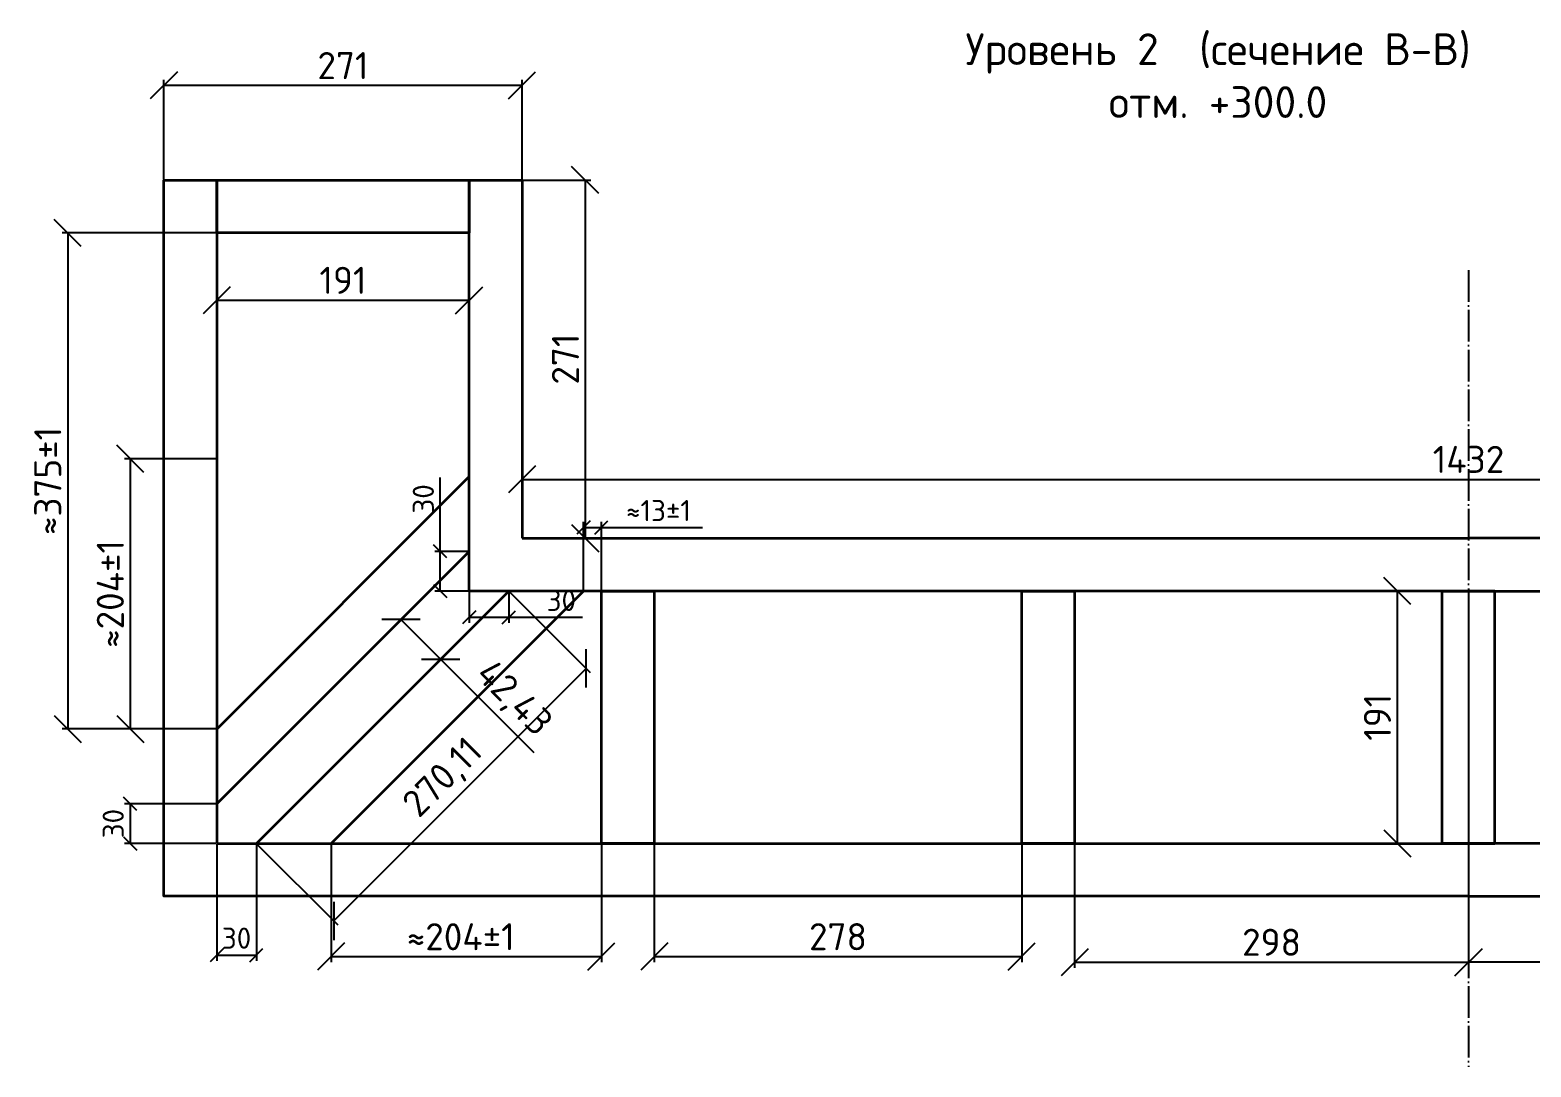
# Model space of a CAD drawing. Header units: millimetres. Extents: x 63961 to 279437, y 165795 to 374915.
# Drawn here: x 163046 to 164181, y 185334 to 186119 of the extents above; entities that cross this region are included whole.
import ezdxf

# ---------------------------------------------------------------- set-up
doc = ezdxf.new("R2010")
doc.units = ezdxf.units.MM
doc.linetypes.add('ACAD_ISO04W100', pattern=[30, 24, -3, 0, -3])
doc.layers.add('Оси', color=120, linetype='ACAD_ISO04W100')
doc.layers.add('Профиль 40x40', color=220, linetype='Continuous', lineweight=35)
doc.layers.add('Размеры', color=150, linetype='Continuous', lineweight=0)
doc.styles.get("Standard").update_dxf_attribs({"font": 'isocpeur.ttf'})
doc.dimstyles.new('Копия Аннотативный', dxfattribs={"dimscale": 0, "dimtxt": 20.5, "dimasz": 20.5, "dimexe": 4.25, "dimexo": 0.625, "dimgap": 4.625, "dimtad": 1, "dimtxsty": 'Standard', "dimblk": 'OBLIQUE', "dimcen": 20.5, "dimclrd": 256, "dimclrt": 256, "dimadec": 0, "dimazin": 0, "dimtfac": 1, "dimtmove": 0, "dimatfit": 3, "dimfxl": 1, "dimtfillclr": 4, "dimarcsym": 0})

# ---------------------------------------------------------------- blocks, each defined once
blk = doc.blocks.new('_Oblique')
at = {"color": 0, "linetype": 'ByBlock', "lineweight": -2}
blk.add_line((-0.5, -0.5), (0.5, 0.5), dxfattribs=at)
blk = doc.blocks.new('*D1456')
at = {"layer": 'Defpoints', "color": 0, "transparency": 16777216}
for p in [(163418.1, 186077.1), (163147.1, 186005.4), (163418.1, 186005.4)]:
    blk.add_point(p, dxfattribs=at)
at = {"layer": 'Размеры', "color": 0, "lineweight": -2, "transparency": 16777216}
for p, q in [((163147.1, 186006), (163147.1, 186081.3)), ((163418.1, 186006), (163418.1, 186081.3))]:
    blk.add_line(p, q, dxfattribs=at)
at = {"layer": 'Размеры', "lineweight": -2, "transparency": 16777216}
blk.add_line((163147.1, 186077.1), (163418.1, 186077.1), dxfattribs=at)
at = {"layer": 'Размеры', "lineweight": -2, "transparency": 16777216, "xscale": 20.5, "yscale": 20.5, "zscale": 20.5, "rotation": 180}
blk.add_blockref('_Oblique', (163147.1, 186077.1), dxfattribs=at)
at = {"layer": 'Размеры', "lineweight": -2, "transparency": 16777216, "xscale": 20.5, "yscale": 20.5, "zscale": 20.5}
blk.add_blockref('_Oblique', (163418.1, 186077.1), dxfattribs=at)
at = {"layer": 'Размеры', "transparency": 16777216, "insert": (163282.6, 186092), "char_height": 20.5, "attachment_point": 5}
blk.add_mtext('271', dxfattribs=at)
blk = doc.blocks.new('*D1457')
at = {"layer": 'Defpoints', "color": 0, "transparency": 16777216}
for p in [(163418.1, 186005.4), (163418.1, 185734.4), (163465.8, 185734.4)]:
    blk.add_point(p, dxfattribs=at)
at = {"layer": 'Размеры', "color": 0, "lineweight": -2, "transparency": 16777216}
for p, q in [((163418.7, 186005.4), (163470.1, 186005.4)), ((163418.7, 185734.4), (163470.1, 185734.4))]:
    blk.add_line(p, q, dxfattribs=at)
at = {"layer": 'Размеры', "lineweight": -2, "transparency": 16777216}
blk.add_line((163465.8, 186005.4), (163465.8, 185734.4), dxfattribs=at)
at = {"layer": 'Размеры', "lineweight": -2, "transparency": 16777216, "xscale": 20.5, "yscale": 20.5, "zscale": 20.5}
for p, rotation in [((163465.8, 186005.4), 90), ((163465.8, 185734.4), 270)]:
    blk.add_blockref('_Oblique', p, dxfattribs=dict(at, rotation=rotation))
at = {"layer": 'Размеры', "transparency": 16777216, "insert": (163450.9, 185869.9), "char_height": 20.5, "attachment_point": 5, "rotation": 90}
blk.add_mtext('271', dxfattribs=at)
blk = doc.blocks.new('*D1458')
at = {"layer": 'Defpoints', "color": 0, "transparency": 16777216}
for p in [(163187.1, 185794.4), (163121.7, 185590), (163187.1, 185590)]:
    blk.add_point(p, dxfattribs=at)
at = {"layer": 'Размеры', "color": 0, "lineweight": -2, "transparency": 16777216}
for p, q in [((163186.4, 185794.4), (163117.4, 185794.4)), ((163186.4, 185590), (163117.4, 185590))]:
    blk.add_line(p, q, dxfattribs=at)
at = {"layer": 'Размеры', "lineweight": -2, "transparency": 16777216}
blk.add_line((163121.7, 185794.4), (163121.7, 185590), dxfattribs=at)
at = {"layer": 'Размеры', "lineweight": -2, "transparency": 16777216, "xscale": 20.5, "yscale": 20.5, "zscale": 20.5}
for p, rotation in [((163121.7, 185794.4), 90), ((163121.7, 185590), 270)]:
    blk.add_blockref('_Oblique', p, dxfattribs=dict(at, rotation=rotation))
at = {"layer": 'Размеры', "transparency": 16777216, "insert": (163106.6, 185692.2), "char_height": 20.5, "attachment_point": 5, "rotation": 90}
blk.add_mtext('≈204%%P1', dxfattribs=at)
blk = doc.blocks.new('*D1459')
at = {"layer": 'Defpoints', "color": 0, "transparency": 16777216}
for p in [(163478.1, 185742.5), (163464.6, 185694.4), (163478.1, 185694.4)]:
    blk.add_point(p, dxfattribs=at)
at = {"layer": 'Размеры', "color": 0, "lineweight": -2, "transparency": 16777216}
for p, q in [((163464.6, 185695), (163464.6, 185746.8)), ((163478.1, 185695), (163478.1, 185746.8))]:
    blk.add_line(p, q, dxfattribs=at)
at = {"layer": 'Размеры', "lineweight": -2, "transparency": 16777216}
for p, q in [((163464.6, 185742.5), (163478.1, 185742.5)), ((163478.1, 185742.5), (163554.5, 185742.5))]:
    blk.add_line(p, q, dxfattribs=at)
at = {"layer": 'Размеры', "lineweight": -2, "transparency": 16777216, "xscale": 10, "yscale": 10, "zscale": 10, "rotation": 180}
blk.add_blockref('_Oblique', (163464.6, 185742.5), dxfattribs=at)
at = {"layer": 'Размеры', "lineweight": -2, "transparency": 16777216, "xscale": 10, "yscale": 10, "zscale": 10}
blk.add_blockref('_Oblique', (163478.1, 185742.5), dxfattribs=at)
at = {"layer": 'Размеры', "transparency": 16777216, "insert": (163521.3, 185755.3), "char_height": 16, "attachment_point": 5}
blk.add_mtext('≈13%%P1', dxfattribs=at)
blk = doc.blocks.new('*D1460')
at = {"layer": 'Defpoints', "color": 0, "transparency": 16777216}
for p in [(163273.6, 185503.4), (163478.1, 185503.4), (163478.1, 185417.8)]:
    blk.add_point(p, dxfattribs=at)
at = {"layer": 'Размеры', "color": 0, "lineweight": -2, "transparency": 16777216}
for p, q in [((163273.6, 185502.8), (163273.6, 185413.5)), ((163478.1, 185502.8), (163478.1, 185413.5))]:
    blk.add_line(p, q, dxfattribs=at)
at = {"layer": 'Размеры', "lineweight": -2, "transparency": 16777216}
blk.add_line((163273.6, 185417.8), (163478.1, 185417.8), dxfattribs=at)
at = {"layer": 'Размеры', "lineweight": -2, "transparency": 16777216, "xscale": 20.5, "yscale": 20.5, "zscale": 20.5, "rotation": 180}
blk.add_blockref('_Oblique', (163273.6, 185417.8), dxfattribs=at)
at = {"layer": 'Размеры', "lineweight": -2, "transparency": 16777216, "xscale": 20.5, "yscale": 20.5, "zscale": 20.5}
blk.add_blockref('_Oblique', (163478.1, 185417.8), dxfattribs=at)
at = {"layer": 'Размеры', "transparency": 16777216, "insert": (163371.7, 185432.8), "char_height": 20.5, "attachment_point": 5}
blk.add_mtext('≈204%%P1', dxfattribs=at)
blk = doc.blocks.new('*D1461')
at = {"layer": 'Defpoints', "color": 0, "transparency": 16777216}
for p in [(163378.1, 185694.4), (163408.1, 185694.4), (163408.1, 185674.5)]:
    blk.add_point(p, dxfattribs=at)
at = {"layer": 'Размеры', "color": 0, "lineweight": -2, "transparency": 16777216}
for p, q in [((163378.1, 185693.8), (163378.1, 185670.3)), ((163408.1, 185693.8), (163408.1, 185670.3))]:
    blk.add_line(p, q, dxfattribs=at)
at = {"layer": 'Размеры', "lineweight": -2, "transparency": 16777216}
for p, q in [((163378.1, 185674.5), (163408.1, 185674.5)), ((163408.1, 185674.5), (163463.9, 185674.5))]:
    blk.add_line(p, q, dxfattribs=at)
at = {"layer": 'Размеры', "lineweight": -2, "transparency": 16777216, "xscale": 10, "yscale": 10, "zscale": 10, "rotation": 180}
blk.add_blockref('_Oblique', (163378.1, 185674.5), dxfattribs=at)
at = {"layer": 'Размеры', "lineweight": -2, "transparency": 16777216, "xscale": 10, "yscale": 10, "zscale": 10}
blk.add_blockref('_Oblique', (163408.1, 185674.5), dxfattribs=at)
at = {"layer": 'Размеры', "transparency": 16777216, "insert": (163447.8, 185687.3), "char_height": 16, "attachment_point": 5}
blk.add_mtext('30', dxfattribs=at)
blk = doc.blocks.new('*D1462')
at = {"layer": 'Defpoints', "color": 0, "transparency": 16777216}
for p in [(163378.1, 185724.4), (163356.2, 185694.4), (163378.1, 185694.4)]:
    blk.add_point(p, dxfattribs=at)
at = {"layer": 'Размеры', "lineweight": -2, "transparency": 16777216}
for p, q in [((163356.2, 185724.4), (163356.2, 185780.2)), ((163356.2, 185694.4), (163356.2, 185724.4))]:
    blk.add_line(p, q, dxfattribs=at)
at = {"layer": 'Размеры', "color": 0, "lineweight": -2, "transparency": 16777216}
for p, q in [((163377.4, 185724.4), (163352, 185724.4)), ((163377.4, 185694.4), (163352, 185694.4))]:
    blk.add_line(p, q, dxfattribs=at)
at = {"layer": 'Размеры', "lineweight": -2, "transparency": 16777216, "xscale": 10, "yscale": 10, "zscale": 10}
for p, rotation in [((163356.2, 185724.4), 90), ((163356.2, 185694.4), 270)]:
    blk.add_blockref('_Oblique', p, dxfattribs=dict(at, rotation=rotation))
at = {"layer": 'Размеры', "transparency": 16777216, "insert": (163343.4, 185764.1), "char_height": 16, "attachment_point": 5, "rotation": 90}
blk.add_mtext('30', dxfattribs=at)
blk = doc.blocks.new('*D1463')
at = {"layer": 'Defpoints', "color": 0, "transparency": 16777216}
for p in [(163187.1, 185533.4), (163121.6, 185503.4), (163187.1, 185503.4)]:
    blk.add_point(p, dxfattribs=at)
at = {"layer": 'Размеры', "color": 0, "lineweight": -2, "transparency": 16777216}
for p, q in [((163186.4, 185533.4), (163117.4, 185533.4)), ((163186.4, 185503.4), (163117.4, 185503.4))]:
    blk.add_line(p, q, dxfattribs=at)
at = {"layer": 'Размеры', "lineweight": -2, "transparency": 16777216}
blk.add_line((163121.6, 185533.4), (163121.6, 185503.4), dxfattribs=at)
at = {"layer": 'Размеры', "lineweight": -2, "transparency": 16777216, "xscale": 10, "yscale": 10, "zscale": 10}
for p, rotation in [((163121.6, 185533.4), 90), ((163121.6, 185503.4), 270)]:
    blk.add_blockref('_Oblique', p, dxfattribs=dict(at, rotation=rotation))
at = {"layer": 'Размеры', "transparency": 16777216, "insert": (163108.8, 185518.4), "char_height": 16, "attachment_point": 5, "rotation": 90}
blk.add_mtext('30', dxfattribs=at)
blk = doc.blocks.new('*D1464')
at = {"layer": 'Defpoints', "color": 0, "transparency": 16777216}
for p in [(163187.1, 185503.4), (163217.1, 185503.4), (163217.1, 185418.9)]:
    blk.add_point(p, dxfattribs=at)
at = {"layer": 'Размеры', "color": 0, "lineweight": -2, "transparency": 16777216}
for p, q in [((163187.1, 185502.8), (163187.1, 185414.6)), ((163217.1, 185502.8), (163217.1, 185414.6))]:
    blk.add_line(p, q, dxfattribs=at)
at = {"layer": 'Размеры', "lineweight": -2, "transparency": 16777216}
blk.add_line((163187.1, 185418.9), (163217.1, 185418.9), dxfattribs=at)
at = {"layer": 'Размеры', "lineweight": -2, "transparency": 16777216, "xscale": 10, "yscale": 10, "zscale": 10, "rotation": 180}
blk.add_blockref('_Oblique', (163187.1, 185418.9), dxfattribs=at)
at = {"layer": 'Размеры', "lineweight": -2, "transparency": 16777216, "xscale": 10, "yscale": 10, "zscale": 10}
blk.add_blockref('_Oblique', (163217.1, 185418.9), dxfattribs=at)
at = {"layer": 'Размеры', "transparency": 16777216, "insert": (163202.1, 185431.7), "char_height": 16, "attachment_point": 5}
blk.add_mtext('30', dxfattribs=at)
blk = doc.blocks.new('*D1465')
at = {"layer": 'Defpoints', "color": 0, "transparency": 16777216}
for p in [(163187.1, 185965.4), (163074.4, 185590), (163187.1, 185590)]:
    blk.add_point(p, dxfattribs=at)
at = {"layer": 'Размеры', "color": 0, "lineweight": -2, "transparency": 16777216}
for p, q in [((163186.4, 185965.4), (163070.2, 185965.4)), ((163186.4, 185590), (163070.2, 185590))]:
    blk.add_line(p, q, dxfattribs=at)
at = {"layer": 'Размеры', "lineweight": -2, "transparency": 16777216}
blk.add_line((163074.4, 185965.4), (163074.4, 185590), dxfattribs=at)
at = {"layer": 'Размеры', "lineweight": -2, "transparency": 16777216, "xscale": 20.5, "yscale": 20.5, "zscale": 20.5}
for p, rotation in [((163074.4, 185965.4), 90), ((163074.4, 185590), 270)]:
    blk.add_blockref('_Oblique', p, dxfattribs=dict(at, rotation=rotation))
at = {"layer": 'Размеры', "transparency": 16777216, "insert": (163059.3, 185777.7), "char_height": 20.5, "attachment_point": 5, "rotation": 90}
blk.add_mtext('≈375%%P1', dxfattribs=at)
blk = doc.blocks.new('*D1466')
at = {"layer": 'Defpoints', "color": 0, "transparency": 16777216}
for p in [(163187.1, 185965.4), (163378.1, 185965.4), (163378.1, 185914.4)]:
    blk.add_point(p, dxfattribs=at)
at = {"layer": 'Размеры', "color": 0, "lineweight": -2, "transparency": 16777216}
for p, q in [((163187.1, 185964.8), (163187.1, 185910.2)), ((163378.1, 185964.8), (163378.1, 185910.2))]:
    blk.add_line(p, q, dxfattribs=at)
at = {"layer": 'Размеры', "lineweight": -2, "transparency": 16777216}
blk.add_line((163187.1, 185914.4), (163378.1, 185914.4), dxfattribs=at)
at = {"layer": 'Размеры', "lineweight": -2, "transparency": 16777216, "xscale": 20.5, "yscale": 20.5, "zscale": 20.5, "rotation": 180}
blk.add_blockref('_Oblique', (163187.1, 185914.4), dxfattribs=at)
at = {"layer": 'Размеры', "lineweight": -2, "transparency": 16777216, "xscale": 20.5, "yscale": 20.5, "zscale": 20.5}
blk.add_blockref('_Oblique', (163378.1, 185914.4), dxfattribs=at)
at = {"layer": 'Размеры', "transparency": 16777216, "insert": (163282.6, 185929.5), "char_height": 20.5, "attachment_point": 5}
blk.add_mtext('191', dxfattribs=at)
blk = doc.blocks.new('*D1467')
at = {"layer": 'Defpoints', "color": 0, "transparency": 16777216}
for p in [(163518.1, 185503.4), (163796.1, 185503.4), (163796.1, 185417.8)]:
    blk.add_point(p, dxfattribs=at)
at = {"layer": 'Размеры', "color": 0, "lineweight": -2, "transparency": 16777216}
for p, q in [((163518.1, 185502.8), (163518.1, 185413.5)), ((163796.1, 185502.8), (163796.1, 185413.5))]:
    blk.add_line(p, q, dxfattribs=at)
at = {"layer": 'Размеры', "lineweight": -2, "transparency": 16777216}
blk.add_line((163518.1, 185417.8), (163796.1, 185417.8), dxfattribs=at)
at = {"layer": 'Размеры', "lineweight": -2, "transparency": 16777216, "xscale": 20.5, "yscale": 20.5, "zscale": 20.5, "rotation": 180}
blk.add_blockref('_Oblique', (163518.1, 185417.8), dxfattribs=at)
at = {"layer": 'Размеры', "lineweight": -2, "transparency": 16777216, "xscale": 20.5, "yscale": 20.5, "zscale": 20.5}
blk.add_blockref('_Oblique', (163796.1, 185417.8), dxfattribs=at)
at = {"layer": 'Размеры', "transparency": 16777216, "insert": (163657.1, 185432.8), "char_height": 20.5, "attachment_point": 5}
blk.add_mtext('278', dxfattribs=at)
blk = doc.blocks.new('*D1468')
at = {"layer": 'Defpoints', "color": 0, "transparency": 16777216}
for p in [(164134.1, 185694.4), (163836.1, 185503.4), (164134.1, 185413.5)]:
    blk.add_point(p, dxfattribs=at)
at = {"layer": 'Размеры', "color": 0, "lineweight": -2, "transparency": 16777216}
for p, q in [((164134.1, 185693.8), (164134.1, 185409.3)), ((163836.1, 185502.8), (163836.1, 185409.3))]:
    blk.add_line(p, q, dxfattribs=at)
at = {"layer": 'Размеры', "lineweight": -2, "transparency": 16777216}
blk.add_line((163836.1, 185413.5), (164134.1, 185413.5), dxfattribs=at)
at = {"layer": 'Размеры', "lineweight": -2, "transparency": 16777216, "xscale": 20.5, "yscale": 20.5, "zscale": 20.5, "rotation": 180}
blk.add_blockref('_Oblique', (163836.1, 185413.5), dxfattribs=at)
at = {"layer": 'Размеры', "lineweight": -2, "transparency": 16777216, "xscale": 20.5, "yscale": 20.5, "zscale": 20.5}
blk.add_blockref('_Oblique', (164134.1, 185413.5), dxfattribs=at)
at = {"layer": 'Размеры', "transparency": 16777216, "insert": (163985.1, 185428.6), "char_height": 20.5, "attachment_point": 5}
blk.add_mtext('298', dxfattribs=at)
blk = doc.blocks.new('*D1436')
at = {"layer": 'Defpoints', "color": 0, "transparency": 16777216}
for p in [(164080.3, 185694.4), (164134.1, 185694.4), (164134.1, 185503.4)]:
    blk.add_point(p, dxfattribs=at)
at = {"layer": 'Размеры', "color": 0, "lineweight": -2, "transparency": 16777216}
for p, q in [((164133.4, 185694.4), (164076, 185694.4)), ((164133.4, 185503.4), (164076, 185503.4))]:
    blk.add_line(p, q, dxfattribs=at)
at = {"layer": 'Размеры', "lineweight": -2, "transparency": 16777216}
blk.add_line((164080.3, 185503.4), (164080.3, 185694.4), dxfattribs=at)
at = {"layer": 'Размеры', "lineweight": -2, "transparency": 16777216, "xscale": 20.5, "yscale": 20.5, "zscale": 20.5}
for p, rotation in [((164080.3, 185694.4), 90), ((164080.3, 185503.4), 270)]:
    blk.add_blockref('_Oblique', p, dxfattribs=dict(at, rotation=rotation))
at = {"layer": 'Размеры', "transparency": 16777216, "insert": (164065.2, 185598.9), "char_height": 20.5, "attachment_point": 5, "rotation": 90}
blk.add_mtext('191', dxfattribs=at)
blk = doc.blocks.new('*D1471')
at = {"layer": 'Defpoints', "color": 0, "transparency": 16777216}
for p in [(164134.1, 185694.4), (164432.1, 185503.4), (164134.1, 185413.5)]:
    blk.add_point(p, dxfattribs=at)
at = {"layer": 'Размеры', "color": 0, "lineweight": -2, "transparency": 16777216}
for p, q in [((164134.1, 185693.8), (164134.1, 185409.3)), ((164432.1, 185502.8), (164432.1, 185409.3))]:
    blk.add_line(p, q, dxfattribs=at)
at = {"layer": 'Размеры', "lineweight": -2, "transparency": 16777216}
blk.add_line((164432.1, 185413.5), (164134.1, 185413.5), dxfattribs=at)
at = {"layer": 'Размеры', "lineweight": -2, "transparency": 16777216, "xscale": 20.5, "yscale": 20.5, "zscale": 20.5, "rotation": 180}
blk.add_blockref('_Oblique', (164134.1, 185413.5), dxfattribs=at)
at = {"layer": 'Размеры', "lineweight": -2, "transparency": 16777216, "xscale": 20.5, "yscale": 20.5, "zscale": 20.5}
blk.add_blockref('_Oblique', (164432.1, 185413.5), dxfattribs=at)
at = {"layer": 'Размеры', "transparency": 16777216, "insert": (164283.1, 185428.6), "char_height": 20.5, "attachment_point": 5}
blk.add_mtext('298', dxfattribs=at)
blk = doc.blocks.new('*D1493')
at = {"layer": 'Defpoints', "color": 0, "transparency": 16777216}
for p in [(163408.1, 185694.4), (163466.7, 185635.8), (163217.1, 185503.4)]:
    blk.add_point(p, dxfattribs=at)
at = {"layer": 'Размеры', "color": 0, "lineweight": -2, "transparency": 16777216}
for p, q in [((163408.5, 185693.9), (163469.7, 185632.8)), ((163217.5, 185502.9), (163278.7, 185441.8))]:
    blk.add_line(p, q, dxfattribs=at)
at = {"layer": 'Размеры', "lineweight": -2, "transparency": 16777216}
blk.add_line((163275.7, 185444.8), (163466.7, 185635.8), dxfattribs=at)
at = {"layer": 'Размеры', "lineweight": -2, "transparency": 16777216, "xscale": 20.5, "yscale": 20.5, "zscale": 20.5}
for p, rotation in [((163466.7, 185635.8), 44.99999999998691), ((163275.7, 185444.8), 224.9999999999869)]:
    blk.add_blockref('_Oblique', p, dxfattribs=dict(at, rotation=rotation))
at = {"layer": 'Размеры', "transparency": 16777216, "insert": (163359.2, 185552.2), "char_height": 20.5, "attachment_point": 5, "rotation": 45}
blk.add_mtext('270,11', dxfattribs=at)
blk = doc.blocks.new('*D1494')
at = {"layer": 'Defpoints', "color": 0, "transparency": 16777216}
for p in [(163326.5, 185672.8), (163356.5, 185642.8), (163356.5, 185642.8)]:
    blk.add_point(p, dxfattribs=at)
at = {"layer": 'Размеры', "lineweight": -2, "transparency": 16777216}
for p, q in [((163326.5, 185672.8), (163356.5, 185642.8)), ((163356.5, 185642.8), (163427.1, 185572.3))]:
    blk.add_line(p, q, dxfattribs=at)
at = {"layer": 'Размеры', "color": 0, "lineweight": -2, "transparency": 16777216}
for p, q in [((163327, 185673.3), (163329.5, 185675.8)), ((163357, 185643.3), (163359.5, 185645.8))]:
    blk.add_line(p, q, dxfattribs=at)
at = {"layer": 'Размеры', "lineweight": -2, "transparency": 16777216, "xscale": 20.5, "yscale": 20.5, "zscale": 20.5}
for p, rotation in [((163326.5, 185672.8), 134.9999999999311), ((163356.5, 185642.8), 314.9999999999312)]:
    blk.add_blockref('_Oblique', p, dxfattribs=dict(at, rotation=rotation))
at = {"layer": 'Размеры', "transparency": 16777216, "insert": (163411, 185612.3), "char_height": 20.5, "attachment_point": 5, "rotation": 315}
blk.add_mtext('42,43', dxfattribs=at)
blk = doc.blocks.new('*D1498')
at = {"layer": 'Defpoints', "color": 0, "transparency": 16777216}
for p in [(164850.1, 185778.9), (163418.1, 185734.4), (164850.1, 185734.4)]:
    blk.add_point(p, dxfattribs=at)
at = {"layer": 'Размеры', "color": 0, "lineweight": -2, "transparency": 16777216}
for p, q in [((163418.1, 185735), (163418.1, 185783.2)), ((164850.1, 185735), (164850.1, 185783.2))]:
    blk.add_line(p, q, dxfattribs=at)
at = {"layer": 'Размеры', "lineweight": -2, "transparency": 16777216}
blk.add_line((163418.1, 185778.9), (164850.1, 185778.9), dxfattribs=at)
at = {"layer": 'Размеры', "lineweight": -2, "transparency": 16777216, "xscale": 20.5, "yscale": 20.5, "zscale": 20.5, "rotation": 180}
blk.add_blockref('_Oblique', (163418.1, 185778.9), dxfattribs=at)
at = {"layer": 'Размеры', "lineweight": -2, "transparency": 16777216, "xscale": 20.5, "yscale": 20.5, "zscale": 20.5}
blk.add_blockref('_Oblique', (164850.1, 185778.9), dxfattribs=at)
at = {"layer": 'Размеры', "transparency": 16777216, "insert": (164134.1, 185794), "char_height": 20.5, "attachment_point": 5}
blk.add_mtext('1432', dxfattribs=at)

msp = doc.modelspace()

# ---------------------------------------------------------------- linework, layer by layer
at = {"layer": 'Оси'}
msp.add_line((164134.074, 185937.194), (164134.074, 185334.219), dxfattribs=at)
at = {"layer": 'Профиль 40x40'}
for p, q in [((163187.074, 185589.951), (163378.074, 185780.951)), ((163187.074, 185533.383), (163378.074, 185724.383)), ((163217.074, 185503.383), (163408.074, 185694.383)), ((163273.643, 185503.383), (163464.643, 185694.383))]:
    msp.add_line(p, q, dxfattribs=at)
for points in [[(163187.074, 185463.383), (163147.074, 185463.383), (163147.074, 186005.383), (163187.074, 186005.383), (163187.074, 185503.383)], [(163418.074, 185694.383), (163378.074, 185694.383), (163378.074, 186005.383), (163418.074, 186005.383), (163418.074, 185734.383)], [(164134.074, 185694.383), (163378.074, 185694.383), (163378.074, 185734.383)], [(163418.074, 185734.383), (164134.074, 185734.383)], [(164850.074, 185734.383), (164134.074, 185734.383)], [(164134.074, 185694.383), (164890.074, 185694.383), (164890.074, 185734.383)], [(164134.074, 185503.383), (164114.074, 185503.383), (164114.074, 185694.383), (164134.074, 185694.383)], [(164134.074, 185503.383), (164154.074, 185503.383), (164154.074, 185694.383), (164134.074, 185694.383)], [(164134.074, 185463.383), (163147.074, 185463.383), (163147.074, 185503.383)], [(163187.074, 185503.383), (164134.074, 185503.383)], [(165081.074, 185503.383), (164134.074, 185503.383)], [(164134.074, 185463.383), (165121.074, 185463.383), (165121.074, 185503.383)]]:
    msp.add_lwpolyline(points, dxfattribs=at)
for points in [[(163187.074, 186005.383), (163378.074, 186005.383), (163378.074, 185965.383), (163187.074, 185965.383)], [(163478.074, 185694.383), (163518.074, 185694.383), (163518.074, 185503.383), (163478.074, 185503.383)], [(163796.074, 185694.383), (163836.074, 185694.383), (163836.074, 185503.383), (163796.074, 185503.383)]]:
    msp.add_lwpolyline(points, close=True, dxfattribs=at)
at = {"layer": 'Размеры'}
msp.add_line((163378.074, 185694.383), (163378.074, 185794.383), dxfattribs=at)

# ---------------------------------------------------------------- texts
at = {"layer": 'Размеры', "color": 7, "ltscale": 1.5, "insert": (164135.757, 186116.421), "char_height": 24, "attachment_point": 3}
msp.add_mtext('\\A1;\\pxqc;Уровень 2  (сечение В-В)\\Pотм. +300.0', dxfattribs=at)

# ---------------------------------------------------------------- dimensions: what is measured, and where the dimension line sits
at = {"layer": 'Размеры'}
for base, p1, p2, picture, middle in [((163418.074, 186077.056), (163147.074, 186005.383), (163418.074, 186005.383), '*D1456', (163282.574, 186091.972)), ((163378.074, 185914.423), (163187.074, 185965.383), (163378.074, 185965.383), '*D1466', (163282.574, 185929.515)), ((164850.074, 185778.948), (163418.074, 185734.383), (164850.074, 185734.383), '*D1498', (164134.074, 185794.047)), ((164134.074, 185413.502), (163836.074, 185503.383), (164134.074, 185694.383), '*D1468', (163985.074, 185428.593)), ((163796.074, 185417.752), (163518.074, 185503.383), (163796.074, 185503.383), '*D1467', (163657.074, 185432.843))]:
    dim = msp.add_linear_dim(base=base, p1=p1, p2=p2, dimstyle='Копия Аннотативный', dxfattribs=at)
    dim.commit()
    dim.dimension.update_dxf_attribs({"geometry": picture, "text_midpoint": middle})
for base, p1, p2, angle, picture, middle in [((163465.843, 185734.383), (163418.074, 186005.383), (163418.074, 185734.383), 90, '*D1457', (163450.926, 185869.883)), ((164080.283, 185694.383), (164134.074, 185503.383), (164134.074, 185694.383), 90, '*D1436', (164065.192, 185598.883)), ((164134.074, 185413.502), (164432.074, 185503.383), (164134.074, 185694.383), 180, '*D1471', (164283.074, 185428.593)), ((163356.526, 185642.834), (163326.526, 185672.834), (163356.526, 185642.834), 135, '*D1494', (163411.023, 185612.3))]:
    dim = msp.add_linear_dim(base=base, p1=p1, p2=p2, angle=angle, dimstyle='Копия Аннотативный', dxfattribs=at)
    dim.commit()
    dim.dimension.update_dxf_attribs({"geometry": picture, "text_midpoint": middle})
for base, p1, text, picture, middle in [((163074.402, 185589.951), (163187.074, 185965.383), '≈375%%P1', '*D1465', (163059.303, 185777.667)), ((163121.688, 185589.951), (163187.074, 185794.383), '≈204%%P1', '*D1458', (163106.597, 185692.167))]:
    dim = msp.add_linear_dim(base=base, p1=p1, p2=(163187.074, 185589.951), angle=90, text=text, dimstyle='Копия Аннотативный', dxfattribs=at)
    dim.commit()
    dim.dimension.update_dxf_attribs({"geometry": picture, "text_midpoint": middle})
for base, p1, p2, picture, middle in [((163356.216, 185694.383), (163378.074, 185724.383), (163378.074, 185694.383), '*D1462', (163356.216, 185764.149)), ((163121.618, 185503.383), (163187.074, 185533.383), (163187.074, 185503.383), '*D1463', (163121.618, 185518.383))]:
    dim = msp.add_linear_dim(base=base, p1=p1, p2=p2, angle=90, dimstyle='Копия Аннотативный', override={"dimtxt": 16, "dimasz": 10}, dxfattribs=at)
    dim.commit()
    dim.dimension.update_dxf_attribs({"geometry": picture, "text_midpoint": middle, "dimtype": 160})
dim = msp.add_linear_dim(base=(163478.074, 185742.538), p1=(163464.643, 185694.383), p2=(163478.074, 185694.383), text='≈13%%P1', dimstyle='Копия Аннотативный', override={"dimtxt": 16, "dimasz": 10}, dxfattribs=at)
dim.commit()
dim.dimension.update_dxf_attribs({"geometry": '*D1459', "text_midpoint": (163521.283, 185755.338)})
dim = msp.add_aligned_dim(p1=(163217.074, 185503.383), p2=(163408.074, 185694.383), distance=-82.898, dimstyle='Копия Аннотативный', dxfattribs=at)
dim.commit()
dim.dimension.update_dxf_attribs({"geometry": '*D1493', "text_midpoint": (163359.21, 185552.247)})
for base, p1, p2, picture, middle in [((163408.074, 185674.515), (163378.074, 185694.383), (163408.074, 185694.383), '*D1461', (163447.84, 185674.515)), ((163217.074, 185418.875), (163187.074, 185503.383), (163217.074, 185503.383), '*D1464', (163202.074, 185418.875))]:
    dim = msp.add_linear_dim(base=base, p1=p1, p2=p2, dimstyle='Копия Аннотативный', override={"dimtxt": 16, "dimasz": 10}, dxfattribs=at)
    dim.commit()
    dim.dimension.update_dxf_attribs({"geometry": picture, "text_midpoint": middle, "dimtype": 160})
dim = msp.add_linear_dim(base=(163478.074, 185417.752), p1=(163273.643, 185503.383), p2=(163478.074, 185503.383), text='≈204%%P1', dimstyle='Копия Аннотативный', dxfattribs=at)
dim.commit()
dim.dimension.update_dxf_attribs({"geometry": '*D1460', "text_midpoint": (163371.731, 185417.752), "dimtype": 160})

doc.saveas('drawing.dxf')
